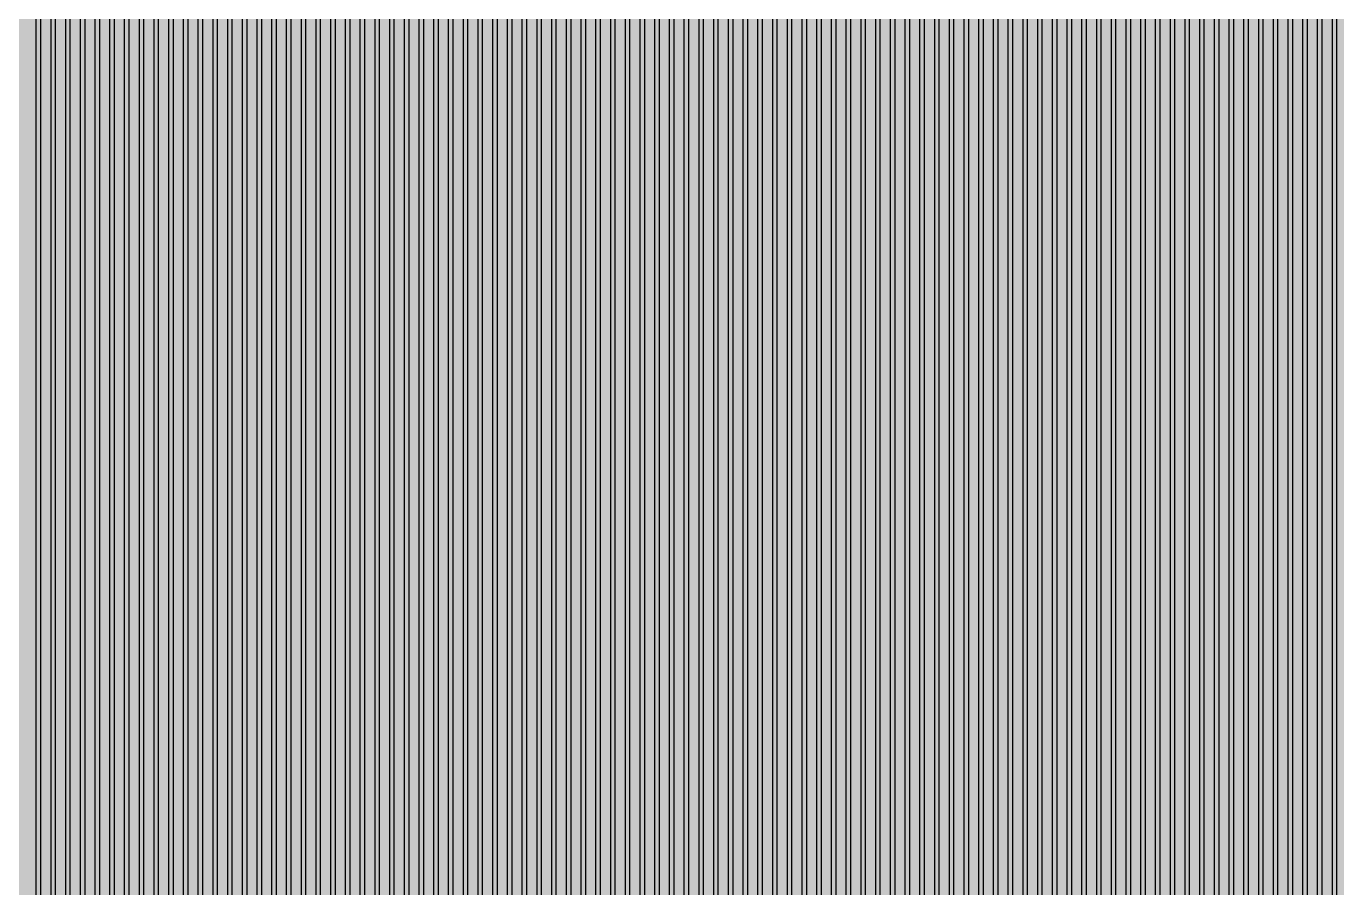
# Model space of a CAD drawing. Header units: metres. Extents: x -7231 to 10969, y -37556 to 1873.
# Drawn here: x 2245 to 2868, y -17365 to -16956 of the extents above; entities that cross this region are included whole.
import ezdxf

# ---------------------------------------------------------------- set-up
doc = ezdxf.new("R2010")
doc.units = ezdxf.units.M
for name, color, linetype in [('Metal1', 4, 'CONTINUOUS'), ('Metal2', 3, 'CONTINUOUS'), ('Polyimide', 7, 'CONTINUOUS')]:
    doc.layers.add(name, color=color, linetype=linetype)

msp = doc.modelspace()

# ---------------------------------------------------------------- hatches: boundary and pattern name
at = {"layer": 'Polyimide'}
msp.add_hatch(color=7, dxfattribs=at).paths.add_polyline_path([(4065.69, -468), (4066.67, -501.99), (4068.51, -535.99), (4071.41, -569.99), (4075.54, -603.99), (4081.04, -637.99), (4088.01, -671.99), (4096.52, -705.98), (4106.62, -739.98), (4118.33, -773.98), (4131.63, -807.98), (4146.49, -841.98), (4162.87, -875.98), (4180.68, -909.97), (4199.83, -943.97), (4220.22, -977.97), (4241.73, -1011.97), (4264.21, -1045.97), (4287.52, -1079.96), (4311.51, -1113.96), (4336.01, -1147.96), (4360.86, -1181.96), (4385.88, -1215.96), (4410.89, -1249.96), (4435.74, -1283.95), (4460.24, -1317.95), (4484.23, -1351.95), (4507.54, -1385.95), (4530.02, -1419.95), (4551.53, -1453.94), (4571.92, -1487.94), (4591.07, -1521.94), (4608.88, -1555.94), (4625.26, -1589.94), (4640.12, -1623.94), (4653.42, -1657.93), (4665.13, -1691.93), (4675.23, -1725.93), (4683.74, -1759.93), (4690.71, -1793.93), (4696.21, -1827.93), (4700.34, -1861.92), (4703.24, -1895.92), (4705.08, -1929.92), (4706.06, -1963.92), (4706.44, -1997.92), (4706.5, -2031.91), (4706.5, -4793.02), (4709.95, -4838.39), (4720.22, -4882.71), (4737.08, -4924.98), (4760.13, -4964.2), (4788.85, -4999.49), (4822.58, -5030.03), (4860.53, -5055.12), (4901.85, -5074.18), (4901.85, -5074.18), (4970.68, -5105.23), (5034.7, -5145.26), (5092.76, -5193.54), (5143.8, -5249.19), (5186.89, -5311.2), (5221.24, -5378.44), (5246.23, -5449.69), (5261.41, -5523.66), (5266.5, -5599), (5261.41, -5674.34), (5246.23, -5748.31), (5221.24, -5819.56), (5186.89, -5886.8), (5143.8, -5948.81), (5092.76, -6004.46), (5034.7, -6052.74), (4970.68, -6092.77), (4901.85, -6123.82), (4860.53, -6142.88), (4822.58, -6167.97), (4788.85, -6198.51), (4760.13, -6233.8), (4737.08, -6273.02), (4720.22, -6315.29), (4709.95, -6359.61), (4706.5, -6404.98), (4706.5, -9221.52), (4709.95, -9266.88), (4720.22, -9311.21), (4737.08, -9353.47), (4760.13, -9392.7), (4788.85, -9427.98), (4822.58, -9458.52), (4860.53, -9483.61), (4901.85, -9502.67), (4970.68, -9533.72), (5034.7, -9573.75), (5092.76, -9622.03), (5143.8, -9677.68), (5186.89, -9739.69), (5221.24, -9806.94), (5246.23, -9878.19), (5261.41, -9952.16), (5266.5, -10027.49), (5261.41, -10102.83), (5246.23, -10176.8), (5221.24, -10248.05), (5186.89, -10315.3), (5143.8, -10377.31), (5092.76, -10432.96), (5034.7, -10481.24), (4970.68, -10521.27), (4901.85, -10552.32), (4860.53, -10571.38), (4822.58, -10596.46), (4788.85, -10627), (4760.13, -10662.29), (4737.08, -10701.52), (4720.22, -10743.78), (4709.95, -10788.1), (4706.5, -10833.47), (4706.5, -13650.01), (4709.95, -13695.38), (4720.22, -13739.7), (4737.08, -13781.96), (4760.13, -13821.19), (4788.85, -13856.48), (4822.58, -13887.02), (4860.53, -13912.11), (4901.85, -13931.17), (4970.68, -13962.22), (5034.7, -14002.25), (5092.76, -14050.53), (5143.8, -14106.18), (5186.89, -14168.19), (5221.24, -14235.43), (5246.23, -14306.68), (5261.41, -14380.65), (5266.5, -14455.99), (5261.41, -14531.33), (5246.23, -14605.29), (5221.24, -14676.55), (5186.89, -14743.79), (5143.8, -14805.8), (5092.76, -14861.45), (5034.7, -14909.73), (4970.68, -14949.76), (4901.85, -14980.81), (4860.53, -14999.87), (4822.58, -15024.96), (4788.85, -15055.5), (4760.13, -15090.79), (4737.08, -15130.01), (4720.22, -15172.27), (4709.95, -15216.6), (4706.5, -15261.97), (4706.5, -15455.99), (4720.95, -15750.04), (4764.14, -16041.26), (4835.68, -16326.84), (4934.86, -16604.04), (5060.74, -16870.18), (5212.09, -17122.7), (5387.47, -17359.17), (5585.18, -17577.31), (5803.32, -17775.02), (6039.79, -17950.4), (6292.31, -18101.75), (6558.45, -18227.63), (6835.65, -18326.81), (7121.23, -18398.34), (7412.45, -18441.54), (7706.5, -18455.99), (9969.01, -18455.99), (10047.42, -18459.84), (10125.08, -18471.36), (10201.23, -18490.44), (10275.15, -18516.89), (10346.12, -18550.45), (10413.46, -18590.81), (10476.52, -18637.58), (10534.69, -18690.3), (10587.41, -18748.47), (10634.18, -18811.53), (10674.54, -18878.87), (10708.11, -18949.84), (10734.56, -19023.76), (10753.63, -19099.92), (10765.15, -19177.58), (10769.01, -19255.99), (10769.01, -20895.8), (10730.24, -20951.41), (10694.6, -21009.08), (10662.21, -21068.63), (10633.17, -21129.89), (10607.55, -21192.66), (10585.45, -21256.74), (10566.93, -21321.96), (10552.05, -21388.09), (10540.84, -21454.95), (10533.35, -21522.33), (10529.6, -21590.02), (10529.6, -21657.81), (10533.35, -21725.5), (10540.84, -21792.87), (10552.05, -21859.73), (10566.93, -21925.87), (10585.45, -21991.08), (10607.55, -22055.17), (10633.17, -22117.94), (10662.21, -22179.19), (10694.6, -22238.74), (10730.24, -22296.41), (10769.01, -22352.03), (10769.01, -32454.24), (10728.74, -32510.49), (10691.72, -32568.92), (10658.05, -32629.35), (10627.85, -32691.58), (10601.2, -32755.42), (10578.21, -32820.67), (10558.93, -32887.1), (10543.44, -32954.52), (10531.77, -33022.71), (10523.97, -33091.44), (10520.07, -33160.51), (10520.07, -33229.69), (10523.97, -33298.75), (10531.77, -33367.49), (10543.44, -33435.67), (10558.93, -33503.09), (10578.21, -33569.53), (10601.2, -33634.77), (10627.85, -33698.61), (10658.05, -33760.85), (10691.72, -33821.28), (10728.74, -33879.71), (10769.01, -33935.96), (10769.01, -36556), (10765.15, -36634.41), (10753.63, -36712.07), (10734.56, -36788.23), (10708.11, -36862.15), (10674.54, -36933.12), (10634.18, -37000.46), (10587.41, -37063.51), (10534.69, -37121.69), (10476.52, -37174.41), (10413.46, -37221.18), (10346.12, -37261.54), (10275.15, -37295.1), (10201.23, -37321.55), (10125.08, -37340.63), (10047.42, -37352.15), (9969.01, -37356), (-6231.01, -37356), (-6309.42, -37352.15), (-6387.08, -37340.63), (-6463.23, -37321.55), (-6537.15, -37295.1), (-6608.12, -37261.54), (-6675.46, -37221.18), (-6738.52, -37174.41), (-6796.69, -37121.69), (-6849.41, -37063.51), (-6896.18, -37000.46), (-6936.54, -36933.12), (-6970.11, -36862.15), (-6996.56, -36788.23), (-7015.63, -36712.07), (-7027.15, -36634.41), (-7031.01, -36556), (-7031.01, -33936), (-6990.74, -33879.75), (-6953.7, -33821.31), (-6920.03, -33760.88), (-6889.82, -33698.64), (-6863.18, -33634.8), (-6840.18, -33569.55), (-6820.9, -33503.11), (-6805.4, -33435.69), (-6793.74, -33367.49), (-6785.94, -33298.75), (-6782.03, -33229.68), (-6782.03, -33160.5), (-6785.94, -33091.43), (-6793.74, -33022.69), (-6805.4, -32954.5), (-6820.9, -32887.07), (-6840.18, -32820.63), (-6863.18, -32755.39), (-6889.82, -32691.54), (-6920.03, -32629.3), (-6953.7, -32568.87), (-6990.74, -32510.43), (-7031.01, -32454.18), (-7031.01, -22364.83), (-6990.74, -22308.58), (-6953.7, -22250.14), (-6920.03, -22189.71), (-6889.82, -22127.47), (-6863.18, -22063.62), (-6840.18, -21998.38), (-6820.9, -21931.94), (-6805.4, -21864.51), (-6793.74, -21796.32), (-6785.94, -21727.58), (-6782.03, -21658.51), (-6782.03, -21589.33), (-6785.94, -21520.26), (-6793.74, -21451.52), (-6805.4, -21383.32), (-6820.9, -21315.9), (-6840.18, -21249.46), (-6863.18, -21184.21), (-6889.82, -21120.37), (-6920.03, -21058.13), (-6953.7, -20997.7), (-6990.74, -20939.26), (-7031.01, -20883.01), (-7031.01, -19255.99), (-7027.15, -19177.58), (-7015.63, -19099.92), (-6996.56, -19023.76), (-6970.11, -18949.84), (-6936.54, -18878.87), (-6896.18, -18811.53), (-6849.41, -18748.47), (-6796.69, -18690.3), (-6738.52, -18637.58), (-6675.46, -18590.81), (-6608.12, -18550.45), (-6537.15, -18516.89), (-6463.23, -18490.44), (-6387.08, -18471.36), (-6309.42, -18459.84), (-6231.01, -18455.99), (-3968.5, -18455.99), (-3674.45, -18441.54), (-3383.23, -18398.34), (-3097.65, -18326.81), (-2820.45, -18227.63), (-2554.31, -18101.75), (-2301.79, -17950.4), (-2065.32, -17775.02), (-1847.18, -17577.31), (-1649.47, -17359.17), (-1474.09, -17122.7), (-1322.74, -16870.18), (-1196.86, -16604.04), (-1097.68, -16326.84), (-1026.14, -16041.26), (-982.95, -15750.04), (-968.5, -15455.99), (-968.5, -15261.97), (-971.95, -15216.6), (-982.22, -15172.27), (-999.08, -15130.01), (-1022.13, -15090.79), (-1050.85, -15055.5), (-1084.58, -15024.96), (-1122.53, -14999.87), (-1163.85, -14980.81), (-1232.68, -14949.76), (-1296.7, -14909.73), (-1354.76, -14861.45), (-1405.8, -14805.8), (-1448.89, -14743.79), (-1483.24, -14676.55), (-1508.23, -14605.29), (-1523.41, -14531.33), (-1528.5, -14455.99), (-1523.41, -14380.65), (-1508.23, -14306.68), (-1483.24, -14235.43), (-1448.89, -14168.19), (-1405.8, -14106.18), (-1354.76, -14050.53), (-1296.7, -14002.25), (-1232.68, -13962.22), (-1163.85, -13931.17), (-1122.53, -13912.11), (-1084.58, -13887.02), (-1050.85, -13856.48), (-1022.13, -13821.19), (-999.08, -13781.96), (-982.22, -13739.7), (-971.95, -13695.38), (-968.5, -13650.01), (-968.5, -12309.64), (-971.95, -12264.27), (-982.22, -12219.94), (-999.08, -12177.68), (-1022.13, -12138.46), (-1050.85, -12103.17), (-1084.58, -12072.63), (-1122.53, -12047.54), (-1163.85, -12028.48), (-1232.68, -11997.43), (-1296.7, -11957.4), (-1354.76, -11909.12), (-1405.8, -11853.47), (-1448.89, -11791.46), (-1483.24, -11724.22), (-1508.23, -11652.96), (-1523.41, -11579), (-1528.5, -11503.66), (-1523.41, -11428.32), (-1508.23, -11354.35), (-1483.24, -11283.1), (-1448.89, -11215.86), (-1405.8, -11153.85), (-1354.76, -11098.2), (-1296.7, -11049.92), (-1232.68, -11009.89), (-1163.85, -10978.84), (-1122.53, -10959.78), (-1084.58, -10934.69), (-1050.85, -10904.15), (-1022.13, -10868.86), (-999.08, -10829.63), (-982.22, -10787.37), (-971.95, -10743.05), (-968.5, -10697.68), (-968.5, -9357.31), (-971.95, -9311.94), (-982.22, -9267.62), (-999.08, -9225.35), (-1022.13, -9186.13), (-1050.85, -9150.84), (-1084.58, -9120.3), (-1122.53, -9095.21), (-1163.85, -9076.15), (-1163.85, -9076.15), (-1232.68, -9045.1), (-1296.7, -9005.07), (-1354.76, -8956.79), (-1405.8, -8901.14), (-1448.89, -8839.13), (-1483.24, -8771.89), (-1508.23, -8700.64), (-1523.41, -8626.67), (-1528.5, -8551.33), (-1523.41, -8475.99), (-1508.23, -8402.02), (-1483.24, -8330.77), (-1448.89, -8263.53), (-1405.8, -8201.52), (-1354.76, -8145.87), (-1296.7, -8097.59), (-1232.68, -8057.56), (-1163.85, -8026.51), (-1163.85, -8026.51), (-1122.53, -8007.45), (-1084.58, -7982.36), (-1050.85, -7951.82), (-1022.13, -7916.53), (-999.08, -7877.31), (-982.22, -7835.04), (-971.95, -7790.72), (-968.5, -7745.35), (-968.5, -6404.98), (-971.95, -6359.61), (-982.22, -6315.29), (-999.08, -6273.02), (-1022.13, -6233.8), (-1050.85, -6198.51), (-1084.58, -6167.97), (-1122.53, -6142.88), (-1163.85, -6123.82), (-1163.85, -6123.82), (-1232.68, -6092.77), (-1296.7, -6052.74), (-1354.76, -6004.46), (-1405.8, -5948.81), (-1448.89, -5886.8), (-1483.24, -5819.56), (-1508.23, -5748.31), (-1523.41, -5674.34), (-1528.5, -5599), (-1523.41, -5523.66), (-1508.23, -5449.69), (-1483.24, -5378.44), (-1448.89, -5311.2), (-1405.8, -5249.19), (-1354.76, -5193.54), (-1296.7, -5145.26), (-1232.68, -5105.23), (-1163.85, -5074.18), (-1163.85, -5074.18), (-1122.53, -5055.12), (-1084.58, -5030.03), (-1050.85, -4999.49), (-1022.13, -4964.2), (-999.08, -4924.98), (-982.22, -4882.71), (-971.95, -4838.39), (-968.5, -4793.02), (-968.5, -2031.91), (-968.44, -1997.92), (-968.06, -1963.92), (-967.05, -1929.92), (-965.18, -1895.92), (-962.22, -1861.92), (-958.01, -1827.93), (-952.41, -1793.93), (-945.31, -1759.93), (-936.64, -1725.93), (-926.35, -1691.93), (-914.43, -1657.93), (-900.88, -1623.94), (-885.74, -1589.94), (-869.05, -1555.94), (-850.91, -1521.94), (-831.4, -1487.94), (-810.63, -1453.94), (-788.72, -1419.95), (-765.82, -1385.95), (-742.07, -1351.95), (-717.63, -1317.95), (-692.67, -1283.95), (-667.36, -1249.96), (-641.88, -1215.96), (-616.39, -1181.96), (-591.08, -1147.96), (-566.12, -1113.96), (-541.68, -1079.96), (-517.93, -1045.97), (-495.03, -1011.97), (-473.12, -977.97), (-452.35, -943.97), (-432.84, -909.97), (-414.7, -875.98), (-398.01, -841.98), (-382.87, -807.98), (-369.32, -773.98), (-357.4, -739.98), (-347.11, -705.98), (-338.44, -671.99), (-331.34, -637.99), (-325.74, -603.99), (-321.53, -569.99), (-318.57, -535.99), (-316.7, -501.99), (-315.69, -468), (-315.31, -434), (-315.25, -400), (-315.25, 401), (-315.25, 451), (-315.25, 1644), (-270.25, 1644), (-270.03, 1637.13), (-269.35, 1630.29), (-268.23, 1623.52), (-266.67, 1616.82), (-264.68, 1610.25), (-262.26, 1603.82), (-259.42, 1597.56), (-256.18, 1591.5), (-252.55, 1585.67), (-248.55, 1580.08), (-244.19, 1574.77), (-239.5, 1569.75), (-234.48, 1565.06), (-229.17, 1560.7), (-223.58, 1556.7), (-217.75, 1553.07), (-211.69, 1549.83), (-205.43, 1546.99), (-199, 1544.57), (-192.43, 1542.58), (-185.73, 1541.02), (-178.96, 1539.9), (-172.12, 1539.22), (-165.25, 1539), (-158.38, 1539.22), (-151.54, 1539.9), (-144.77, 1541.02), (-138.07, 1542.58), (-131.5, 1544.57), (-125.07, 1546.99), (-118.81, 1549.83), (-112.75, 1553.07), (-106.92, 1556.7), (-101.33, 1560.7), (-96.02, 1565.06), (-91, 1569.75), (-86.31, 1574.77), (-81.95, 1580.08), (-77.95, 1585.67), (-74.32, 1591.5), (-71.08, 1597.56), (-68.24, 1603.82), (-65.82, 1610.25), (-63.83, 1616.82), (-62.27, 1623.52), (-61.15, 1630.29), (-60.47, 1637.13), (-60.25, 1644), (1853, 1644), (1853, 1573), (3815.25, 1573), (3815.46, 1579.54), (3816.11, 1586.05), (3817.17, 1592.51), (3818.66, 1598.88), (3820.56, 1605.14), (3822.86, 1611.27), (3825.56, 1617.23), (3828.65, 1623), (3832.1, 1628.56), (3835.91, 1633.88), (3840.07, 1638.93), (3844.54, 1643.71), (3849.32, 1648.18), (3854.37, 1652.34), (3859.69, 1656.15), (3865.25, 1659.6), (3871.02, 1662.69), (3876.98, 1665.39), (3883.11, 1667.69), (3889.37, 1669.59), (3895.74, 1671.08), (3902.2, 1672.14), (3908.71, 1672.79), (3915.25, 1673), (3921.79, 1672.79), (3928.3, 1672.14), (3934.76, 1671.08), (3941.13, 1669.59), (3947.39, 1667.69), (3953.52, 1665.39), (3959.48, 1662.69), (3965.25, 1659.6), (3970.81, 1656.15), (3976.13, 1652.34), (3981.18, 1648.18), (3985.96, 1643.71), (3990.43, 1638.93), (3994.59, 1633.88), (3998.4, 1628.56), (4001.85, 1623), (4004.94, 1617.23), (4007.64, 1611.27), (4009.94, 1605.14), (4011.84, 1598.88), (4013.33, 1592.51), (4014.39, 1586.05), (4015.04, 1579.54), (4015.25, 1573), (4065.25, 1573), (4065.25, 451), (4065.25, 401), (4065.25, -400), (4065.31, -434), (4065.69, -468)])

# ---------------------------------------------------------------- linework, layer by layer
at = {"layer": 'Metal1'}
for points in [[(2225.26, -17789.27), (2228.73, -17766.77), (2232.19, -17744.27), (2235.65, -17721.77), (2239.12, -17699.26), (2242.58, -17676.76), (2246.05, -17654.26), (2248.12, -17640.8), (2249.5, -17622.77), (2249.5, -16631.91), (2251.5, -16631.91), (2251.5, -17622.85), (2250.11, -17641.03), (2248.02, -17654.57), (2244.56, -17677.07), (2241.1, -17699.57), (2237.63, -17722.07), (2234.17, -17744.57), (2230.7, -17767.07), (2227.24, -17789.57)], [(2238.37, -17789.26), (2241.96, -17766.76), (2245.56, -17744.26), (2249.15, -17721.76), (2252.74, -17699.26), (2256.33, -17676.76), (2259.92, -17654.26), (2262.07, -17640.8), (2263.5, -17622.76), (2263.5, -16631.91), (2265.5, -16631.91), (2265.5, -17622.84), (2264.06, -17641.03), (2261.9, -17654.57), (2258.3, -17677.07), (2254.71, -17699.57), (2251.12, -17722.08), (2247.53, -17744.58), (2243.94, -17767.08), (2240.35, -17789.58)], [(2251.48, -17789.26), (2255.2, -17766.76), (2258.92, -17744.26), (2262.64, -17721.75), (2266.36, -17699.25), (2270.08, -17676.75), (2273.79, -17654.25), (2276.02, -17640.79), (2277.5, -17622.75), (2277.5, -16631.91), (2279.5, -16631.91), (2279.5, -17622.83), (2278.01, -17641.04), (2275.77, -17654.58), (2272.05, -17677.08), (2268.33, -17699.58), (2264.61, -17722.08), (2260.89, -17744.58), (2257.17, -17767.08), (2253.46, -17789.58)], [(2264.59, -17789.25), (2268.44, -17766.75), (2272.29, -17744.25), (2276.13, -17721.75), (2279.98, -17699.25), (2283.82, -17676.75), (2287.67, -17654.25), (2289.97, -17640.79), (2291.5, -17622.74), (2291.5, -16631.91), (2293.5, -16631.91), (2293.5, -17622.83), (2291.95, -17641.04), (2289.64, -17654.58), (2285.79, -17677.08), (2281.95, -17699.59), (2278.1, -17722.09), (2274.26, -17744.59), (2270.41, -17767.09), (2266.57, -17789.59)], [(2277.71, -17789.25), (2281.68, -17766.74), (2285.65, -17744.24), (2289.62, -17721.74), (2293.6, -17699.24), (2297.57, -17676.74), (2301.54, -17654.24), (2303.92, -17640.78), (2305.5, -17622.73), (2305.5, -16631.91), (2307.5, -16631.91), (2307.5, -17622.82), (2305.9, -17641.05), (2303.51, -17654.59), (2299.54, -17677.09), (2295.57, -17699.59), (2291.59, -17722.09), (2287.62, -17744.59), (2283.65, -17767.09), (2279.67, -17789.59)], [(2290.82, -17789.24), (2294.92, -17766.74), (2299.02, -17744.24), (2303.12, -17721.74), (2307.22, -17699.24), (2311.32, -17676.74), (2315.42, -17654.24), (2317.87, -17640.78), (2319.5, -17622.72), (2319.5, -16631.91), (2321.5, -16631.91), (2321.5, -17622.81), (2319.85, -17641.05), (2317.38, -17654.59), (2313.28, -17677.1), (2309.18, -17699.6), (2305.08, -17722.1), (2300.98, -17744.6), (2296.88, -17767.1), (2292.78, -17789.6)], [(2303.93, -17789.23), (2308.15, -17766.73), (2312.38, -17744.23), (2316.61, -17721.73), (2320.84, -17699.23), (2325.06, -17676.73), (2329.29, -17654.23), (2331.82, -17640.78), (2333.5, -17622.71), (2333.5, -16631.91), (2335.5, -16631.91), (2335.5, -17622.8), (2333.8, -17641.05), (2331.26, -17654.6), (2327.03, -17677.1), (2322.8, -17699.6), (2318.57, -17722.1), (2314.35, -17744.6), (2310.12, -17767.1), (2305.89, -17789.6)], [(2317.04, -17789.23), (2321.39, -17766.73), (2325.75, -17744.23), (2330.1, -17721.73), (2334.46, -17699.23), (2338.81, -17676.73), (2343.16, -17654.23), (2345.77, -17640.77), (2347.5, -17622.7), (2347.5, -16631.91), (2349.5, -16631.91), (2349.5, -17622.8), (2347.75, -17641.06), (2345.13, -17654.61), (2340.77, -17677.11), (2336.42, -17699.61), (2332.06, -17722.11), (2327.71, -17744.61), (2323.36, -17767.11), (2319, -17789.61)], [(2330.15, -17789.22), (2334.63, -17766.72), (2339.11, -17744.22), (2343.59, -17721.72), (2348.08, -17699.22), (2352.56, -17676.72), (2357.04, -17654.22), (2359.72, -17640.77), (2361.5, -17622.69), (2361.5, -16631.91), (2363.5, -16631.91), (2363.5, -17622.79), (2361.7, -17641.06), (2359, -17654.61), (2354.52, -17677.11), (2350.04, -17699.61), (2345.56, -17722.11), (2341.07, -17744.61), (2336.59, -17767.11), (2332.11, -17789.61)], [(2343.26, -17789.22), (2347.87, -17766.72), (2352.48, -17744.22), (2357.09, -17721.72), (2361.69, -17699.22), (2366.3, -17676.72), (2370.91, -17654.21), (2373.67, -17640.76), (2375.5, -17622.68), (2375.5, -16631.91), (2377.5, -16631.91), (2377.5, -17622.78), (2375.65, -17641.07), (2372.87, -17654.62), (2368.26, -17677.12), (2363.65, -17699.62), (2359.05, -17722.12), (2354.44, -17744.62), (2349.83, -17767.12), (2345.22, -17789.62)], [(2356.37, -17789.21), (2361.11, -17766.71), (2365.84, -17744.21), (2370.58, -17721.71), (2375.31, -17699.21), (2380.05, -17676.71), (2384.79, -17654.21), (2387.62, -17640.76), (2389.5, -17622.67), (2389.5, -16631.91), (2391.5, -16631.91), (2391.5, -17622.77), (2389.59, -17641.07), (2386.74, -17654.62), (2382.01, -17677.12), (2377.27, -17699.62), (2372.54, -17722.12), (2367.8, -17744.62), (2363.06, -17767.12), (2358.33, -17789.63)], [(2369.48, -17789.21), (2374.35, -17766.71), (2379.21, -17744.21), (2384.07, -17721.71), (2388.93, -17699.21), (2393.8, -17676.7), (2398.66, -17654.2), (2401.57, -17640.76), (2403.5, -17622.65), (2403.5, -16631.91), (2405.5, -16631.91), (2405.5, -17622.76), (2403.54, -17641.07), (2400.61, -17654.63), (2395.75, -17677.13), (2390.89, -17699.63), (2386.03, -17722.13), (2381.16, -17744.63), (2376.3, -17767.13), (2371.44, -17789.63)], [(2382.59, -17789.2), (2387.58, -17766.7), (2392.57, -17744.2), (2397.56, -17721.7), (2402.55, -17699.2), (2407.54, -17676.7), (2412.53, -17654.2), (2415.52, -17640.75), (2417.5, -17622.64), (2417.5, -16631.91), (2419.5, -16631.91), (2419.5, -17622.75), (2417.49, -17641.08), (2414.49, -17654.63), (2409.5, -17677.13), (2404.51, -17699.63), (2399.52, -17722.13), (2394.53, -17744.63), (2389.54, -17767.14), (2384.55, -17789.64)], [(2395.71, -17789.2), (2400.82, -17766.7), (2405.94, -17744.2), (2411.06, -17721.7), (2416.17, -17699.19), (2421.29, -17676.69), (2426.41, -17654.19), (2429.47, -17640.75), (2431.5, -17622.63), (2431.5, -16631.91), (2433.5, -16631.91), (2433.5, -17622.74), (2431.44, -17641.08), (2428.36, -17654.64), (2423.24, -17677.14), (2418.12, -17699.64), (2413.01, -17722.14), (2407.89, -17744.64), (2402.77, -17767.14), (2397.66, -17789.64)], [(2408.82, -17789.19), (2414.06, -17766.69), (2419.31, -17744.19), (2424.55, -17721.69), (2429.79, -17699.19), (2435.04, -17676.69), (2440.28, -17654.19), (2443.42, -17640.74), (2445.5, -17622.62), (2445.5, -16631.91), (2447.5, -16631.91), (2447.5, -17622.73), (2445.39, -17641.09), (2442.23, -17654.64), (2436.99, -17677.14), (2431.74, -17699.64), (2426.5, -17722.14), (2421.25, -17744.65), (2416.01, -17767.15), (2410.76, -17789.65)], [(2421.93, -17789.19), (2427.3, -17766.69), (2432.67, -17744.19), (2438.04, -17721.69), (2443.41, -17699.18), (2448.78, -17676.68), (2454.16, -17654.18), (2457.37, -17640.74), (2459.5, -17622.6), (2459.5, -16631.91), (2461.5, -16631.91), (2461.5, -17622.72), (2459.34, -17641.09), (2456.1, -17654.65), (2450.73, -17677.15), (2445.36, -17699.65), (2439.99, -17722.15), (2434.62, -17744.65), (2429.24, -17767.15), (2423.87, -17789.65)], [(2435.04, -17789.18), (2440.54, -17766.68), (2446.04, -17744.18), (2451.53, -17721.68), (2457.03, -17699.18), (2462.53, -17676.68), (2468.03, -17654.18), (2471.31, -17640.74), (2473.5, -17622.59), (2473.5, -16631.91), (2475.5, -16631.91), (2475.5, -17622.71), (2473.29, -17641.09), (2469.97, -17654.65), (2464.47, -17677.15), (2458.98, -17699.65), (2453.48, -17722.15), (2447.98, -17744.66), (2442.48, -17767.16), (2436.98, -17789.66)], [(2448.15, -17789.18), (2453.78, -17766.68), (2459.4, -17744.18), (2465.03, -17721.67), (2470.65, -17699.17), (2476.28, -17676.67), (2481.9, -17654.17), (2485.26, -17640.73), (2487.5, -17622.58), (2487.5, -16631.91), (2489.5, -16631.91), (2489.5, -17622.7), (2487.23, -17641.1), (2483.84, -17654.66), (2478.22, -17677.16), (2472.59, -17699.66), (2466.97, -17722.16), (2461.34, -17744.66), (2455.72, -17767.16), (2450.09, -17789.66)], [(2461.26, -17789.17), (2467.01, -17766.67), (2472.77, -17744.17), (2478.52, -17721.67), (2484.27, -17699.17), (2490.03, -17676.67), (2495.78, -17654.17), (2499.21, -17640.73), (2501.5, -17622.56), (2501.5, -16631.91), (2503.5, -16631.91), (2503.5, -17622.69), (2501.18, -17641.1), (2497.72, -17654.66), (2491.96, -17677.16), (2486.21, -17699.66), (2480.46, -17722.17), (2474.71, -17744.67), (2468.95, -17767.17), (2463.2, -17789.67)], [(2474.37, -17789.17), (2480.25, -17766.67), (2486.13, -17744.17), (2492.01, -17721.66), (2497.89, -17699.16), (2503.77, -17676.66), (2509.65, -17654.16), (2513.16, -17640.72), (2515.5, -17622.55), (2515.5, -16631.91), (2517.5, -16631.91), (2517.5, -17622.68), (2515.13, -17641.11), (2511.59, -17654.67), (2505.71, -17677.17), (2499.83, -17699.67), (2493.95, -17722.17), (2488.07, -17744.67), (2482.19, -17767.17), (2476.31, -17789.67)], [(2487.49, -17789.16), (2493.49, -17766.66), (2499.5, -17744.16), (2505.51, -17721.66), (2511.51, -17699.16), (2517.52, -17676.66), (2523.53, -17654.16), (2527.11, -17640.72), (2529.5, -17622.53), (2529.5, -16631.91), (2531.5, -16631.91), (2531.5, -17622.66), (2529.08, -17641.11), (2525.46, -17654.67), (2519.45, -17677.17), (2513.45, -17699.67), (2507.44, -17722.18), (2501.43, -17744.68), (2495.42, -17767.18), (2489.42, -17789.68)], [(2500.6, -17789.16), (2506.73, -17766.66), (2512.86, -17744.16), (2519, -17721.65), (2525.13, -17699.15), (2531.27, -17676.65), (2537.4, -17654.15), (2541.06, -17640.72), (2543.5, -17622.52), (2543.5, -16631.91), (2545.5, -16631.91), (2545.5, -17622.65), (2543.03, -17641.11), (2539.33, -17654.68), (2533.2, -17677.18), (2527.06, -17699.68), (2520.93, -17722.18), (2514.79, -17744.68), (2508.66, -17767.18), (2502.53, -17789.68)], [(2513.71, -17789.15), (2519.97, -17766.65), (2526.23, -17744.15), (2532.49, -17721.65), (2538.75, -17699.15), (2545.01, -17676.65), (2551.28, -17654.15), (2555.01, -17640.71), (2557.5, -17622.5), (2557.5, -16631.91), (2559.5, -16631.91), (2559.5, -17622.64), (2556.98, -17641.12), (2553.2, -17654.68), (2546.94, -17677.18), (2540.68, -17699.68), (2534.42, -17722.19), (2528.16, -17744.69), (2521.9, -17767.19), (2515.63, -17789.69)], [(2526.82, -17789.15), (2533.21, -17766.65), (2539.6, -17744.14), (2545.98, -17721.64), (2552.37, -17699.14), (2558.76, -17676.64), (2565.15, -17654.14), (2568.96, -17640.71), (2571.5, -17622.49), (2571.5, -16631.91), (2573.5, -16631.91), (2573.5, -17622.63), (2570.93, -17641.12), (2567.07, -17654.69), (2560.69, -17677.19), (2554.3, -17699.69), (2547.91, -17722.19), (2541.52, -17744.69), (2535.13, -17767.19), (2528.74, -17789.69)], [(2539.93, -17789.14), (2546.45, -17766.64), (2552.96, -17744.14), (2559.48, -17721.64), (2565.99, -17699.14), (2572.51, -17676.64), (2579.02, -17654.14), (2582.91, -17640.7), (2585.5, -17622.47), (2585.5, -16631.91), (2587.5, -16631.91), (2587.5, -17622.62), (2584.87, -17641.13), (2580.95, -17654.69), (2574.43, -17677.19), (2567.91, -17699.69), (2561.4, -17722.2), (2554.88, -17744.7), (2548.37, -17767.2), (2541.85, -17789.7)], [(2553.04, -17789.14), (2559.69, -17766.64), (2566.33, -17744.13), (2572.97, -17721.63), (2579.61, -17699.13), (2586.26, -17676.63), (2592.9, -17654.13), (2596.86, -17640.7), (2599.5, -17622.46), (2599.5, -16631.91), (2601.5, -16631.91), (2601.5, -17622.6), (2598.82, -17641.13), (2594.82, -17654.7), (2588.17, -17677.2), (2581.53, -17699.7), (2574.89, -17722.2), (2568.25, -17744.7), (2561.6, -17767.2), (2554.96, -17789.7)], [(2566.15, -17789.13), (2572.92, -17766.63), (2579.69, -17744.13), (2586.46, -17721.63), (2593.23, -17699.13), (2600, -17676.63), (2606.77, -17654.13), (2610.81, -17640.7), (2613.5, -17622.44), (2613.5, -16631.91), (2615.5, -16631.91), (2615.5, -17622.59), (2612.77, -17641.13), (2608.69, -17654.7), (2601.92, -17677.2), (2595.15, -17699.7), (2588.38, -17722.21), (2581.61, -17744.71), (2574.84, -17767.21), (2568.07, -17789.71)], [(2579.27, -17789.13), (2586.16, -17766.63), (2593.06, -17744.13), (2599.96, -17721.62), (2606.85, -17699.12), (2613.75, -17676.62), (2620.65, -17654.12), (2624.76, -17640.69), (2627.5, -17622.43), (2627.5, -16631.91), (2629.5, -16631.91), (2629.5, -17622.58), (2626.72, -17641.14), (2622.56, -17654.71), (2615.66, -17677.21), (2608.77, -17699.71), (2601.87, -17722.21), (2594.97, -17744.71), (2588.07, -17767.21), (2581.18, -17789.71)], [(2592.38, -17789.12), (2599.4, -17766.62), (2606.43, -17744.12), (2613.45, -17721.62), (2620.47, -17699.12), (2627.5, -17676.62), (2634.52, -17654.12), (2638.71, -17640.69), (2641.5, -17622.41), (2641.5, -16631.91), (2643.5, -16631.91), (2643.5, -17622.56), (2640.67, -17641.14), (2636.43, -17654.71), (2629.41, -17677.21), (2622.38, -17699.71), (2615.36, -17722.22), (2608.33, -17744.72), (2601.31, -17767.22), (2594.29, -17789.72)], [(2605.49, -17789.12), (2612.64, -17766.62), (2619.79, -17744.12), (2626.94, -17721.61), (2634.09, -17699.11), (2641.24, -17676.61), (2648.4, -17654.11), (2652.66, -17640.69), (2655.5, -17622.39), (2655.5, -16631.91), (2657.5, -16631.91), (2657.5, -17622.55), (2654.62, -17641.14), (2650.3, -17654.72), (2643.15, -17677.22), (2636, -17699.72), (2628.85, -17722.22), (2621.7, -17744.72), (2614.55, -17767.22), (2607.39, -17789.72)], [(2618.6, -17789.11), (2625.88, -17766.61), (2633.16, -17744.11), (2640.44, -17721.61), (2647.71, -17699.11), (2654.99, -17676.61), (2662.27, -17654.11), (2666.61, -17640.68), (2669.5, -17622.38), (2669.5, -16631.91), (2671.5, -16631.91), (2671.5, -17622.53), (2668.56, -17641.15), (2664.17, -17654.72), (2656.89, -17677.22), (2649.62, -17699.72), (2642.34, -17722.23), (2635.06, -17744.73), (2627.78, -17767.23), (2620.5, -17789.73)], [(2631.71, -17789.11), (2639.12, -17766.61), (2646.52, -17744.11), (2653.93, -17721.6), (2661.33, -17699.1), (2668.74, -17676.6), (2676.14, -17654.1), (2680.56, -17640.68), (2683.5, -17622.36), (2683.5, -16631.91), (2685.5, -16631.91), (2685.5, -17622.52), (2682.51, -17641.15), (2678.04, -17654.73), (2670.64, -17677.23), (2663.23, -17699.73), (2655.83, -17722.23), (2648.42, -17744.73), (2641.02, -17767.23), (2633.61, -17789.73)], [(2644.82, -17789.1), (2652.36, -17766.6), (2659.89, -17744.1), (2667.42, -17721.6), (2674.95, -17699.1), (2682.49, -17676.6), (2690.02, -17654.1), (2694.51, -17640.67), (2697.5, -17622.34), (2697.5, -16631.91), (2699.5, -16631.91), (2699.5, -17622.5), (2696.46, -17641.16), (2691.92, -17654.73), (2684.38, -17677.23), (2676.85, -17699.73), (2669.32, -17722.23), (2661.79, -17744.74), (2654.25, -17767.24), (2646.72, -17789.74)], [(2657.94, -17789.1), (2665.6, -17766.6), (2673.25, -17744.1), (2680.91, -17721.6), (2688.57, -17699.09), (2696.23, -17676.59), (2703.89, -17654.09), (2708.46, -17640.67), (2711.5, -17622.32), (2711.5, -16631.91), (2713.5, -16631.91), (2713.5, -17622.49), (2710.41, -17641.16), (2705.79, -17654.74), (2698.13, -17677.24), (2690.47, -17699.74), (2682.81, -17722.24), (2675.15, -17744.74), (2667.49, -17767.24), (2659.83, -17789.74)], [(2671.05, -17789.09), (2678.83, -17766.59), (2686.62, -17744.09), (2694.41, -17721.59), (2702.19, -17699.09), (2709.98, -17676.59), (2717.77, -17654.09), (2722.41, -17640.67), (2725.5, -17622.31), (2725.5, -16631.91), (2727.5, -16631.91), (2727.5, -17622.47), (2724.36, -17641.16), (2719.66, -17654.74), (2711.87, -17677.24), (2704.08, -17699.74), (2696.3, -17722.24), (2688.51, -17744.75), (2680.72, -17767.25), (2672.94, -17789.75)], [(2684.16, -17789.09), (2692.07, -17766.59), (2699.99, -17744.09), (2707.9, -17721.59), (2715.81, -17699.08), (2723.73, -17676.58), (2731.64, -17654.08), (2736.36, -17640.66), (2739.5, -17622.29), (2739.5, -16631.91), (2741.5, -16631.91), (2741.5, -17622.46), (2738.31, -17641.17), (2733.53, -17654.75), (2725.62, -17677.25), (2717.7, -17699.75), (2709.79, -17722.25), (2701.87, -17744.75), (2693.96, -17767.25), (2686.05, -17789.75)], [(2697.27, -17789.08), (2705.31, -17766.58), (2713.35, -17744.08), (2721.39, -17721.58), (2729.44, -17699.08), (2737.48, -17676.58), (2745.52, -17654.08), (2750.31, -17640.66), (2753.5, -17622.27), (2753.5, -16631.91), (2755.5, -16631.91), (2755.5, -17622.44), (2752.25, -17641.17), (2747.4, -17654.75), (2739.36, -17677.25), (2731.32, -17699.75), (2723.28, -17722.25), (2715.24, -17744.75), (2707.2, -17767.26), (2699.15, -17789.76)], [(2710.38, -17789.08), (2718.55, -17766.58), (2726.72, -17744.08), (2734.89, -17721.58), (2743.06, -17699.08), (2751.22, -17676.57), (2759.39, -17654.07), (2764.26, -17640.66), (2767.5, -17622.25), (2767.5, -16631.91), (2769.5, -16631.91), (2769.5, -17622.43), (2766.2, -17641.17), (2761.27, -17654.76), (2753.1, -17677.26), (2744.94, -17699.76), (2736.77, -17722.26), (2728.6, -17744.76), (2720.43, -17767.26), (2712.26, -17789.76)], [(2723.49, -17789.07), (2731.79, -17766.57), (2740.08, -17744.07), (2748.38, -17721.57), (2756.68, -17699.07), (2764.97, -17676.57), (2773.27, -17654.07), (2778.21, -17640.65), (2781.5, -17622.23), (2781.5, -16631.91), (2783.5, -16631.91), (2783.5, -17622.41), (2780.15, -17641.18), (2775.14, -17654.76), (2766.85, -17677.26), (2758.55, -17699.76), (2750.26, -17722.26), (2741.96, -17744.76), (2733.67, -17767.26), (2725.37, -17789.77)], [(2736.61, -17789.07), (2745.03, -17766.57), (2753.45, -17744.07), (2761.87, -17721.57), (2770.3, -17699.07), (2778.72, -17676.57), (2787.14, -17654.06), (2792.16, -17640.65), (2795.5, -17622.21), (2795.5, -16631.91), (2797.5, -16631.91), (2797.5, -17622.39), (2794.1, -17641.18), (2789.01, -17654.77), (2780.59, -17677.27), (2772.17, -17699.77), (2763.75, -17722.27), (2755.32, -17744.77), (2746.9, -17767.27), (2738.48, -17789.77)], [(2749.72, -17789.06), (2758.27, -17766.56), (2766.82, -17744.06), (2775.37, -17721.56), (2783.92, -17699.06), (2792.47, -17676.56), (2801.02, -17654.06), (2806.11, -17640.64), (2809.5, -17622.2), (2809.5, -16631.91), (2811.5, -16631.91), (2811.5, -17622.38), (2808.05, -17641.19), (2802.89, -17654.77), (2794.34, -17677.27), (2785.79, -17699.77), (2777.24, -17722.27), (2768.69, -17744.77), (2760.14, -17767.27), (2751.59, -17789.77)], [(2762.83, -17789.06), (2771.51, -17766.56), (2780.18, -17744.06), (2788.86, -17721.56), (2797.54, -17699.06), (2806.21, -17676.56), (2814.89, -17654.06), (2820.06, -17640.64), (2823.5, -17622.18), (2823.5, -16631.91), (2825.5, -16631.91), (2825.5, -17622.36), (2822, -17641.19), (2816.76, -17654.78), (2808.08, -17677.28), (2799.4, -17699.78), (2790.73, -17722.28), (2782.05, -17744.78), (2773.37, -17767.28), (2764.7, -17789.78)], [(2775.94, -17789.06), (2784.75, -17766.55), (2793.55, -17744.05), (2802.35, -17721.55), (2811.16, -17699.05), (2819.96, -17676.55), (2828.76, -17654.05), (2834.01, -17640.64), (2837.5, -17622.16), (2837.5, -16631.91), (2839.5, -16631.91), (2839.5, -17622.34), (2835.94, -17641.19), (2830.63, -17654.78), (2821.82, -17677.28), (2813.02, -17699.78), (2804.22, -17722.28), (2795.41, -17744.78), (2786.61, -17767.28), (2777.8, -17789.78)], [(2789.05, -17789.05), (2797.98, -17766.55), (2806.92, -17744.05), (2815.85, -17721.55), (2824.78, -17699.05), (2833.71, -17676.55), (2842.64, -17654.05), (2847.96, -17640.63), (2851.5, -17622.14), (2851.5, -16631.91), (2853.5, -16631.91), (2853.5, -17622.33), (2849.89, -17641.2), (2844.5, -17654.78), (2835.57, -17677.28), (2826.64, -17699.79), (2817.71, -17722.29), (2808.77, -17744.79), (2799.84, -17767.29), (2790.91, -17789.79)], [(2802.17, -17789.05), (2811.22, -17766.55), (2820.28, -17744.04), (2829.34, -17721.54), (2838.4, -17699.04), (2847.46, -17676.54), (2856.51, -17654.04), (2861.91, -17640.63), (2865.5, -17622.12), (2865.5, -16631.91), (2867.5, -16631.91), (2867.5, -17622.31), (2863.84, -17641.2), (2858.37, -17654.79), (2849.31, -17677.29), (2840.25, -17699.79), (2831.2, -17722.29), (2822.14, -17744.79), (2813.08, -17767.29), (2804.02, -17789.79)]]:
    msp.add_lwpolyline(points, dxfattribs=at)
at = {"layer": 'Metal2'}
for points in [[(2231.82, -17789.26), (2235.34, -17766.76), (2238.87, -17744.26), (2242.4, -17721.76), (2245.93, -17699.26), (2249.46, -17676.76), (2252.98, -17654.26), (2255.09, -17640.8), (2256.5, -17622.77), (2256.5, -16631.91), (2258.5, -16631.91), (2258.5, -17622.84), (2257.08, -17641.03), (2254.96, -17654.57), (2251.43, -17677.07), (2247.9, -17699.57), (2244.38, -17722.07), (2240.85, -17744.57), (2237.32, -17767.07), (2233.79, -17789.57)], [(2244.93, -17789.26), (2248.58, -17766.76), (2252.24, -17744.26), (2255.89, -17721.76), (2259.55, -17699.26), (2263.2, -17676.76), (2266.86, -17654.26), (2269.04, -17640.79), (2270.5, -17622.76), (2270.5, -16631.91), (2272.5, -16631.91), (2272.5, -17622.84), (2271.03, -17641.04), (2268.83, -17654.58), (2265.18, -17677.08), (2261.52, -17699.58), (2257.87, -17722.08), (2254.21, -17744.58), (2250.56, -17767.08), (2246.9, -17789.58)], [(2258.04, -17789.25), (2261.82, -17766.75), (2265.6, -17744.25), (2269.39, -17721.75), (2273.17, -17699.25), (2276.95, -17676.75), (2280.73, -17654.25), (2282.99, -17640.79), (2284.5, -17622.75), (2284.5, -16631.91), (2286.5, -16631.91), (2286.5, -17622.83), (2284.98, -17641.04), (2282.7, -17654.58), (2278.92, -17677.08), (2275.14, -17699.58), (2271.36, -17722.08), (2267.58, -17744.58), (2263.79, -17767.08), (2260.01, -17789.59)], [(2271.15, -17789.25), (2275.06, -17766.75), (2278.97, -17744.25), (2282.88, -17721.75), (2286.79, -17699.25), (2290.7, -17676.74), (2294.61, -17654.24), (2296.94, -17640.79), (2298.5, -17622.74), (2298.5, -16631.91), (2300.5, -16631.91), (2300.5, -17622.82), (2298.93, -17641.04), (2296.58, -17654.59), (2292.67, -17677.09), (2288.76, -17699.59), (2284.85, -17722.09), (2280.94, -17744.59), (2277.03, -17767.09), (2273.12, -17789.59)], [(2284.26, -17789.24), (2288.3, -17766.74), (2292.33, -17744.24), (2296.37, -17721.74), (2300.41, -17699.24), (2304.44, -17676.74), (2308.48, -17654.24), (2310.89, -17640.78), (2312.5, -17622.73), (2312.5, -16631.91), (2314.5, -16631.91), (2314.5, -17622.82), (2312.88, -17641.05), (2310.45, -17654.59), (2306.41, -17677.09), (2302.37, -17699.59), (2298.34, -17722.09), (2294.3, -17744.59), (2290.27, -17767.1), (2286.23, -17789.6)], [(2297.37, -17789.24), (2301.54, -17766.74), (2305.7, -17744.24), (2309.86, -17721.74), (2314.03, -17699.23), (2318.19, -17676.73), (2322.35, -17654.23), (2324.84, -17640.78), (2326.5, -17622.72), (2326.5, -16631.91), (2328.5, -16631.91), (2328.5, -17622.81), (2326.83, -17641.05), (2324.32, -17654.6), (2320.16, -17677.1), (2315.99, -17699.6), (2311.83, -17722.1), (2307.67, -17744.6), (2303.5, -17767.1), (2299.34, -17789.6)], [(2310.48, -17789.23), (2314.77, -17766.73), (2319.06, -17744.23), (2323.35, -17721.73), (2327.65, -17699.23), (2331.94, -17676.73), (2336.23, -17654.23), (2338.79, -17640.77), (2340.5, -17622.71), (2340.5, -16631.91), (2342.5, -16631.91), (2342.5, -17622.8), (2340.77, -17641.06), (2338.19, -17654.6), (2333.9, -17677.1), (2329.61, -17699.6), (2325.32, -17722.1), (2321.03, -17744.61), (2316.74, -17767.11), (2312.45, -17789.61)], [(2323.59, -17789.23), (2328.01, -17766.73), (2332.43, -17744.23), (2336.85, -17721.72), (2341.27, -17699.22), (2345.68, -17676.72), (2350.1, -17654.22), (2352.74, -17640.77), (2354.5, -17622.69), (2354.5, -16631.91), (2356.5, -16631.91), (2356.5, -17622.79), (2354.72, -17641.06), (2352.06, -17654.61), (2347.65, -17677.11), (2343.23, -17699.61), (2338.81, -17722.11), (2334.39, -17744.61), (2329.97, -17767.11), (2325.56, -17789.61)], [(2336.71, -17789.22), (2341.25, -17766.72), (2345.79, -17744.22), (2350.34, -17721.72), (2354.88, -17699.22), (2359.43, -17676.72), (2363.97, -17654.22), (2366.69, -17640.77), (2368.5, -17622.68), (2368.5, -16631.91), (2370.5, -16631.91), (2370.5, -17622.78), (2368.67, -17641.06), (2365.94, -17654.61), (2361.39, -17677.11), (2356.85, -17699.61), (2352.3, -17722.12), (2347.76, -17744.62), (2343.21, -17767.12), (2338.67, -17789.62)], [(2349.82, -17789.22), (2354.49, -17766.72), (2359.16, -17744.21), (2363.83, -17721.71), (2368.5, -17699.21), (2373.18, -17676.71), (2377.85, -17654.21), (2380.64, -17640.76), (2382.5, -17622.67), (2382.5, -16631.91), (2384.5, -16631.91), (2384.5, -17622.77), (2382.62, -17641.07), (2379.81, -17654.62), (2375.13, -17677.12), (2370.46, -17699.62), (2365.79, -17722.12), (2361.12, -17744.62), (2356.45, -17767.12), (2351.77, -17789.62)], [(2362.93, -17789.21), (2367.73, -17766.71), (2372.53, -17744.21), (2377.33, -17721.71), (2382.12, -17699.21), (2386.92, -17676.71), (2391.72, -17654.21), (2394.59, -17640.76), (2396.5, -17622.66), (2396.5, -16631.91), (2398.5, -16631.91), (2398.5, -17622.76), (2396.57, -17641.07), (2393.68, -17654.62), (2388.88, -17677.12), (2384.08, -17699.63), (2379.28, -17722.13), (2374.48, -17744.63), (2369.68, -17767.13), (2364.88, -17789.63)], [(2376.04, -17789.21), (2380.97, -17766.7), (2385.89, -17744.2), (2390.82, -17721.7), (2395.74, -17699.2), (2400.67, -17676.7), (2405.6, -17654.2), (2408.54, -17640.75), (2410.5, -17622.65), (2410.5, -16631.91), (2412.5, -16631.91), (2412.5, -17622.76), (2410.52, -17641.08), (2407.55, -17654.63), (2402.62, -17677.13), (2397.7, -17699.63), (2392.77, -17722.13), (2387.85, -17744.63), (2382.92, -17767.13), (2377.99, -17789.63)], [(2389.15, -17789.2), (2394.2, -17766.7), (2399.26, -17744.2), (2404.31, -17721.7), (2409.36, -17699.2), (2414.42, -17676.7), (2419.47, -17654.2), (2422.49, -17640.75), (2424.5, -17622.63), (2424.5, -16631.91), (2426.5, -16631.91), (2426.5, -17622.75), (2424.47, -17641.08), (2421.42, -17654.63), (2416.37, -17677.14), (2411.32, -17699.64), (2406.26, -17722.14), (2401.21, -17744.64), (2396.15, -17767.14), (2391.1, -17789.64)], [(2402.26, -17789.2), (2407.44, -17766.69), (2412.62, -17744.19), (2417.8, -17721.69), (2422.98, -17699.19), (2428.16, -17676.69), (2433.34, -17654.19), (2436.44, -17640.75), (2438.5, -17622.62), (2438.5, -16631.91), (2440.5, -16631.91), (2440.5, -17622.74), (2438.41, -17641.08), (2435.29, -17654.64), (2430.11, -17677.14), (2424.93, -17699.64), (2419.75, -17722.14), (2414.57, -17744.64), (2409.39, -17767.14), (2404.21, -17789.64)], [(2415.37, -17789.19), (2420.68, -17766.69), (2425.99, -17744.19), (2431.3, -17721.69), (2436.6, -17699.19), (2441.91, -17676.69), (2447.22, -17654.19), (2450.39, -17640.74), (2452.5, -17622.61), (2452.5, -16631.91), (2454.5, -16631.91), (2454.5, -17622.73), (2452.36, -17641.09), (2449.17, -17654.64), (2443.86, -17677.15), (2438.55, -17699.65), (2433.24, -17722.15), (2427.93, -17744.65), (2422.63, -17767.15), (2417.32, -17789.65)], [(2428.48, -17789.18), (2433.92, -17766.68), (2439.35, -17744.18), (2444.79, -17721.68), (2450.22, -17699.18), (2455.66, -17676.68), (2461.09, -17654.18), (2464.34, -17640.74), (2466.5, -17622.6), (2466.5, -16631.91), (2468.5, -16631.91), (2468.5, -17622.71), (2466.31, -17641.09), (2463.04, -17654.65), (2457.6, -17677.15), (2452.17, -17699.65), (2446.73, -17722.15), (2441.3, -17744.65), (2435.86, -17767.15), (2430.43, -17789.65)], [(2441.6, -17789.18), (2447.16, -17766.68), (2452.72, -17744.18), (2458.28, -17721.68), (2463.84, -17699.18), (2469.41, -17676.68), (2474.97, -17654.18), (2478.29, -17640.73), (2480.5, -17622.58), (2480.5, -16631.91), (2482.5, -16631.91), (2482.5, -17622.7), (2480.26, -17641.1), (2476.91, -17654.66), (2471.35, -17677.16), (2465.78, -17699.66), (2460.22, -17722.16), (2454.66, -17744.66), (2449.1, -17767.16), (2443.54, -17789.66)], [(2454.71, -17789.17), (2460.4, -17766.67), (2466.08, -17744.17), (2471.77, -17721.67), (2477.46, -17699.17), (2483.15, -17676.67), (2488.84, -17654.17), (2492.24, -17640.73), (2494.5, -17622.57), (2494.5, -16631.91), (2496.5, -16631.91), (2496.5, -17622.69), (2494.21, -17641.1), (2490.78, -17654.66), (2485.09, -17677.16), (2479.4, -17699.66), (2473.71, -17722.16), (2468.02, -17744.66), (2462.33, -17767.16), (2456.65, -17789.66)], [(2467.82, -17789.17), (2473.63, -17766.67), (2479.45, -17744.17), (2485.27, -17721.67), (2491.08, -17699.17), (2496.9, -17676.67), (2502.72, -17654.17), (2506.19, -17640.73), (2508.5, -17622.56), (2508.5, -16631.91), (2510.5, -16631.91), (2510.5, -17622.68), (2508.16, -17641.1), (2504.65, -17654.67), (2498.84, -17677.17), (2493.02, -17699.67), (2487.2, -17722.17), (2481.39, -17744.67), (2475.57, -17767.17), (2469.75, -17789.67)], [(2480.93, -17789.16), (2486.87, -17766.66), (2492.82, -17744.16), (2498.76, -17721.66), (2504.7, -17699.16), (2510.65, -17676.66), (2516.59, -17654.16), (2520.14, -17640.72), (2522.5, -17622.54), (2522.5, -16631.91), (2524.5, -16631.91), (2524.5, -17622.67), (2522.11, -17641.11), (2518.52, -17654.67), (2512.58, -17677.17), (2506.64, -17699.67), (2500.69, -17722.17), (2494.75, -17744.67), (2488.81, -17767.17), (2482.86, -17789.67)], [(2494.04, -17789.16), (2500.11, -17766.66), (2506.18, -17744.16), (2512.25, -17721.66), (2518.32, -17699.16), (2524.39, -17676.66), (2530.46, -17654.15), (2534.09, -17640.72), (2536.5, -17622.53), (2536.5, -16631.91), (2538.5, -16631.91), (2538.5, -17622.66), (2536.05, -17641.11), (2532.39, -17654.68), (2526.32, -17677.18), (2520.25, -17699.68), (2514.18, -17722.18), (2508.11, -17744.68), (2502.04, -17767.18), (2495.97, -17789.68)], [(2507.15, -17789.15), (2513.35, -17766.65), (2519.55, -17744.15), (2525.75, -17721.65), (2531.94, -17699.15), (2538.14, -17676.65), (2544.34, -17654.15), (2548.04, -17640.71), (2550.5, -17622.51), (2550.5, -16631.91), (2552.5, -16631.91), (2552.5, -17622.65), (2550, -17641.12), (2546.27, -17654.68), (2540.07, -17677.18), (2533.87, -17699.68), (2527.67, -17722.18), (2521.48, -17744.68), (2515.28, -17767.18), (2509.08, -17789.69)], [(2520.26, -17789.15), (2526.59, -17766.65), (2532.91, -17744.15), (2539.24, -17721.65), (2545.56, -17699.15), (2551.89, -17676.65), (2558.21, -17654.14), (2561.99, -17640.71), (2564.5, -17622.5), (2564.5, -16631.91), (2566.5, -16631.91), (2566.5, -17622.63), (2563.95, -17641.12), (2560.14, -17654.69), (2553.81, -17677.19), (2547.49, -17699.69), (2541.16, -17722.19), (2534.84, -17744.69), (2528.51, -17767.19), (2522.19, -17789.69)], [(2533.38, -17789.14), (2539.83, -17766.64), (2546.28, -17744.14), (2552.73, -17721.64), (2559.18, -17699.14), (2565.63, -17676.64), (2572.09, -17654.14), (2575.94, -17640.71), (2578.5, -17622.48), (2578.5, -16631.91), (2580.5, -16631.91), (2580.5, -17622.62), (2577.9, -17641.12), (2574.01, -17654.69), (2567.56, -17677.19), (2561.11, -17699.69), (2554.65, -17722.19), (2548.2, -17744.69), (2541.75, -17767.19), (2535.3, -17789.7)], [(2546.49, -17789.14), (2553.07, -17766.64), (2559.64, -17744.14), (2566.22, -17721.64), (2572.8, -17699.14), (2579.38, -17676.64), (2585.96, -17654.13), (2589.89, -17640.7), (2592.5, -17622.47), (2592.5, -16631.91), (2594.5, -16631.91), (2594.5, -17622.61), (2591.85, -17641.13), (2587.88, -17654.7), (2581.3, -17677.2), (2574.72, -17699.7), (2568.14, -17722.2), (2561.56, -17744.7), (2554.99, -17767.2), (2548.41, -17789.7)], [(2559.6, -17789.13), (2566.3, -17766.63), (2573.01, -17744.13), (2579.72, -17721.63), (2586.42, -17699.13), (2593.13, -17676.63), (2599.84, -17654.13), (2603.84, -17640.7), (2606.5, -17622.45), (2606.5, -16631.91), (2608.5, -16631.91), (2608.5, -17622.6), (2605.8, -17641.13), (2601.75, -17654.7), (2595.05, -17677.2), (2588.34, -17699.7), (2581.63, -17722.2), (2574.93, -17744.7), (2568.22, -17767.2), (2561.51, -17789.71)], [(2572.71, -17789.13), (2579.54, -17766.63), (2586.38, -17744.13), (2593.21, -17721.63), (2600.04, -17699.13), (2606.88, -17676.63), (2613.71, -17654.12), (2617.79, -17640.7), (2620.5, -17622.43), (2620.5, -16631.91), (2622.5, -16631.91), (2622.5, -17622.58), (2619.74, -17641.13), (2615.62, -17654.71), (2608.79, -17677.21), (2601.96, -17699.71), (2595.12, -17722.21), (2588.29, -17744.71), (2581.46, -17767.21), (2574.62, -17789.71)], [(2585.82, -17789.12), (2592.78, -17766.62), (2599.74, -17744.12), (2606.7, -17721.62), (2613.66, -17699.12), (2620.62, -17676.62), (2627.58, -17654.12), (2631.74, -17640.69), (2634.5, -17622.42), (2634.5, -16631.91), (2636.5, -16631.91), (2636.5, -17622.57), (2633.69, -17641.14), (2629.49, -17654.71), (2622.53, -17677.21), (2615.57, -17699.71), (2608.61, -17722.21), (2601.65, -17744.71), (2594.69, -17767.21), (2587.73, -17789.71)], [(2598.93, -17789.12), (2606.02, -17766.62), (2613.11, -17744.12), (2620.2, -17721.62), (2627.28, -17699.12), (2634.37, -17676.62), (2641.46, -17654.11), (2645.69, -17640.69), (2648.5, -17622.4), (2648.5, -16631.91), (2650.5, -16631.91), (2650.5, -17622.55), (2647.64, -17641.14), (2643.37, -17654.72), (2636.28, -17677.22), (2629.19, -17699.72), (2622.1, -17722.22), (2615.02, -17744.72), (2607.93, -17767.22), (2600.84, -17789.72)], [(2612.04, -17789.11), (2619.26, -17766.61), (2626.47, -17744.11), (2633.69, -17721.61), (2640.9, -17699.11), (2648.12, -17676.61), (2655.33, -17654.11), (2659.64, -17640.68), (2662.5, -17622.39), (2662.5, -16631.91), (2664.5, -16631.91), (2664.5, -17622.54), (2661.59, -17641.15), (2657.24, -17654.72), (2650.02, -17677.22), (2642.81, -17699.72), (2635.59, -17722.22), (2628.38, -17744.72), (2621.16, -17767.22), (2613.95, -17789.72)], [(2625.16, -17789.11), (2632.5, -17766.61), (2639.84, -17744.11), (2647.18, -17721.61), (2654.52, -17699.11), (2661.87, -17676.61), (2669.21, -17654.11), (2673.59, -17640.68), (2676.5, -17622.37), (2676.5, -16631.91), (2678.5, -16631.91), (2678.5, -17622.53), (2675.54, -17641.15), (2671.11, -17654.73), (2663.77, -17677.23), (2656.43, -17699.73), (2649.08, -17722.23), (2641.74, -17744.73), (2634.4, -17767.23), (2627.06, -17789.73)], [(2638.27, -17789.1), (2645.74, -17766.6), (2653.21, -17744.1), (2660.67, -17721.6), (2668.14, -17699.1), (2675.61, -17676.6), (2683.08, -17654.1), (2687.54, -17640.68), (2690.5, -17622.35), (2690.5, -16631.91), (2692.5, -16631.91), (2692.5, -17622.51), (2689.49, -17641.15), (2684.98, -17654.73), (2677.51, -17677.23), (2670.04, -17699.73), (2662.57, -17722.23), (2655.1, -17744.73), (2647.64, -17767.23), (2640.17, -17789.73)], [(2651.38, -17789.1), (2658.98, -17766.6), (2666.57, -17744.1), (2674.17, -17721.6), (2681.76, -17699.1), (2689.36, -17676.6), (2696.96, -17654.1), (2701.49, -17640.67), (2704.5, -17622.33), (2704.5, -16631.91), (2706.5, -16631.91), (2706.5, -17622.5), (2703.44, -17641.16), (2698.85, -17654.74), (2691.26, -17677.24), (2683.66, -17699.74), (2676.06, -17722.24), (2668.47, -17744.74), (2660.87, -17767.24), (2653.27, -17789.74)], [(2664.49, -17789.09), (2672.21, -17766.59), (2679.94, -17744.09), (2687.66, -17721.59), (2695.38, -17699.09), (2703.11, -17676.59), (2710.83, -17654.09), (2715.44, -17640.67), (2718.5, -17622.32), (2718.5, -16631.91), (2720.5, -16631.91), (2720.5, -17622.48), (2717.38, -17641.16), (2712.72, -17654.74), (2705, -17677.24), (2697.28, -17699.74), (2689.55, -17722.24), (2681.83, -17744.74), (2674.11, -17767.24), (2666.38, -17789.74)], [(2677.6, -17789.09), (2685.45, -17766.59), (2693.3, -17744.09), (2701.15, -17721.59), (2709, -17699.09), (2716.86, -17676.59), (2724.71, -17654.09), (2729.39, -17640.66), (2732.5, -17622.3), (2732.5, -16631.91), (2734.5, -16631.91), (2734.5, -17622.47), (2731.33, -17641.16), (2726.59, -17654.74), (2718.74, -17677.25), (2710.89, -17699.75), (2703.04, -17722.25), (2695.19, -17744.75), (2687.34, -17767.25), (2679.49, -17789.75)], [(2690.71, -17789.09), (2698.69, -17766.58), (2706.67, -17744.08), (2714.65, -17721.58), (2722.62, -17699.08), (2730.6, -17676.58), (2738.58, -17654.08), (2743.34, -17640.66), (2746.5, -17622.28), (2746.5, -16631.91), (2748.5, -16631.91), (2748.5, -17622.45), (2745.28, -17641.17), (2740.46, -17654.75), (2732.49, -17677.25), (2724.51, -17699.75), (2716.53, -17722.25), (2708.55, -17744.75), (2700.58, -17767.25), (2692.6, -17789.75)], [(2703.83, -17789.08), (2711.93, -17766.58), (2720.04, -17744.08), (2728.14, -17721.58), (2736.25, -17699.08), (2744.35, -17676.58), (2752.45, -17654.08), (2757.29, -17640.66), (2760.5, -17622.26), (2760.5, -16631.91), (2762.5, -16631.91), (2762.5, -17622.44), (2759.23, -17641.17), (2754.34, -17654.75), (2746.23, -17677.25), (2738.13, -17699.76), (2730.02, -17722.26), (2721.92, -17744.76), (2713.81, -17767.26), (2705.71, -17789.76)], [(2716.94, -17789.08), (2725.17, -17766.58), (2733.4, -17744.07), (2741.63, -17721.57), (2749.87, -17699.07), (2758.1, -17676.57), (2766.33, -17654.07), (2771.24, -17640.65), (2774.5, -17622.24), (2774.5, -16631.91), (2776.5, -16631.91), (2776.5, -17622.42), (2773.18, -17641.18), (2768.21, -17654.76), (2759.98, -17677.26), (2751.74, -17699.76), (2743.51, -17722.26), (2735.28, -17744.76), (2727.05, -17767.26), (2718.82, -17789.76)], [(2730.05, -17789.07), (2738.41, -17766.57), (2746.77, -17744.07), (2755.13, -17721.57), (2763.49, -17699.07), (2771.84, -17676.57), (2780.2, -17654.07), (2785.19, -17640.65), (2788.5, -17622.22), (2788.5, -16631.91), (2790.5, -16631.91), (2790.5, -17622.4), (2787.12, -17641.18), (2782.08, -17654.76), (2773.72, -17677.26), (2765.36, -17699.76), (2757, -17722.27), (2748.64, -17744.77), (2740.28, -17767.27), (2731.93, -17789.77)], [(2743.16, -17789.07), (2751.65, -17766.57), (2760.13, -17744.07), (2768.62, -17721.56), (2777.11, -17699.06), (2785.59, -17676.56), (2794.08, -17654.06), (2799.14, -17640.65), (2802.5, -17622.21), (2802.5, -16631.91), (2804.5, -16631.91), (2804.5, -17622.39), (2801.07, -17641.18), (2795.95, -17654.77), (2787.46, -17677.27), (2778.98, -17699.77), (2770.49, -17722.27), (2762.01, -17744.77), (2753.52, -17767.27), (2745.03, -17789.77)], [(2756.27, -17789.06), (2764.89, -17766.56), (2773.5, -17744.06), (2782.11, -17721.56), (2790.73, -17699.06), (2799.34, -17676.56), (2807.95, -17654.06), (2813.09, -17640.64), (2816.5, -17622.19), (2816.5, -16631.91), (2818.5, -16631.91), (2818.5, -17622.37), (2815.02, -17641.19), (2809.82, -17654.77), (2801.21, -17677.27), (2792.59, -17699.77), (2783.98, -17722.27), (2775.37, -17744.78), (2766.75, -17767.28), (2758.14, -17789.78)], [(2769.39, -17789.06), (2778.13, -17766.56), (2786.87, -17744.06), (2795.61, -17721.56), (2804.35, -17699.05), (2813.09, -17676.55), (2821.83, -17654.05), (2827.04, -17640.64), (2830.5, -17622.17), (2830.5, -16631.91), (2832.5, -16631.91), (2832.5, -17622.35), (2828.97, -17641.19), (2823.69, -17654.78), (2814.95, -17677.28), (2806.21, -17699.78), (2797.47, -17722.28), (2788.73, -17744.78), (2779.99, -17767.28), (2771.25, -17789.78)], [(2782.5, -17789.05), (2791.36, -17766.55), (2800.23, -17744.05), (2809.1, -17721.55), (2817.97, -17699.05), (2826.83, -17676.55), (2835.7, -17654.05), (2840.99, -17640.64), (2844.5, -17622.15), (2844.5, -16631.91), (2846.5, -16631.91), (2846.5, -17622.33), (2842.92, -17641.19), (2837.56, -17654.78), (2828.7, -17677.28), (2819.83, -17699.78), (2810.96, -17722.28), (2802.09, -17744.78), (2793.23, -17767.29), (2784.36, -17789.79)], [(2795.61, -17789.05), (2804.6, -17766.55), (2813.6, -17744.05), (2822.59, -17721.55), (2831.59, -17699.05), (2840.58, -17676.54), (2849.58, -17654.04), (2854.94, -17640.63), (2858.5, -17622.13), (2858.5, -16631.91), (2860.5, -16631.91), (2860.5, -17622.32), (2856.87, -17641.2), (2851.43, -17654.79), (2842.44, -17677.29), (2833.44, -17699.79), (2824.45, -17722.29), (2815.46, -17744.79), (2806.46, -17767.29), (2797.47, -17789.79)]]:
    msp.add_lwpolyline(points, dxfattribs=at)

doc.saveas('drawing.dxf')
